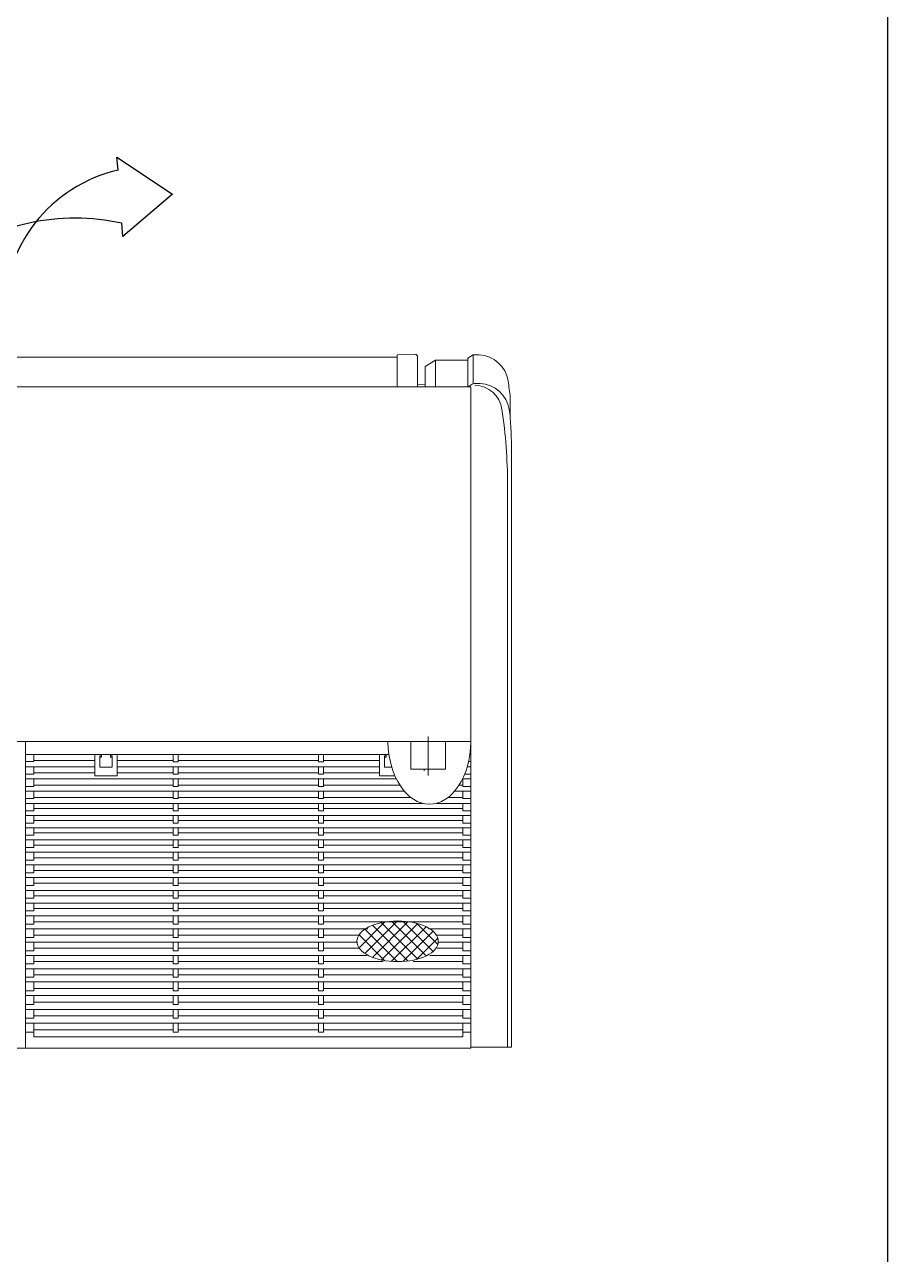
# Model space of a CAD drawing. Header units: inches. Extents: x -172 to 397, y -177 to 127.
# Drawn here: x 316.225 to 318.38, y 71.912 to 74.982 of the extents above; entities that cross this region are included whole.
import ezdxf

# ---------------------------------------------------------------- set-up
doc = ezdxf.new("R2010")
doc.units = ezdxf.units.IN
doc.header["$MEASUREMENT"] = 0
doc.linetypes.add('DIVIDE', pattern=[15, 7.5, -1.5, 1.5, -1.5, 1.5, -1.5])
for name, color, linetype in [('-EE-TEXT', 90, 'Continuous'), ('AC-FCU VRV', 100, 'Continuous'), ('AC-Sky Air R410A', 70, 'Continuous')]:
    doc.layers.add(name, color=color, linetype=linetype)
doc.layers.add('AC-VRV', color=30, linetype='Continuous', lineweight=0)

# ---------------------------------------------------------------- blocks, each defined once
blk = doc.blocks.new('A$C552A196F')
at = {"layer": 'AC-FCU VRV', "color": 4}
for p, q in [((0.1848, 0.1433), (0.1659, 0.1924)), ((0.5492, 0.1433), (0.5682, 0.1924)), ((0.2239, 0.1382), (0.1848, 0.1433)), ((0.5102, 0.1382), (0.5492, 0.1433)), ((0, 0.0716), (0.0488, 0.1134)), ((0.0488, 0.1134), (0.0497, 0.1002)), ((0.6852, 0.1134), (0.6843, 0.1002)), ((0.7341, 0.0716), (0.6852, 0.1134)), ((0.0546, 0.0352), (0, 0.0716)), ((0.6795, 0.0352), (0.7341, 0.0716)), ((0.0533, 0.048), (0.0546, 0.0352)), ((0.2881, 0.0456), (0.3164, 0.0405)), ((0.367, 0), (0.2881, 0.0456)), ((0.446, 0.0456), (0.367, 0)), ((0.4177, 0.0405), (0.446, 0.0456)), ((0.6808, 0.048), (0.6795, 0.0352))]:
    blk.add_line(p, q, dxfattribs=at)
for centre, radius, start, end in [((0.0211, 0.1892), 0.1448, 282.7302, 1.2724), ((0.7129, 0.1892), 0.1448, 178.7276, 257.2698), ((0.3143, 0.098), 0.063, 51.6489, 140.3449), ((0.4198, 0.098), 0.063, 39.6551, 128.3511), ((0.367, 0.1606), 0.0189, 224.0338, 315.9662), ((0.0958, 0.3074), 0.2122, 257.4741, 307.1365), ((0.2884, 0.088), 0.0551, 300.5308, 114.2727), ((0.4457, 0.088), 0.0551, 65.7273, 239.4692), ((0.6383, 0.3074), 0.2122, 232.8635, 282.5259)]:
    blk.add_arc(centre, radius, start, end, dxfattribs=at)
blk = doc.blocks.new('FHNQ ( 18-30 ) MV2S')
at = {"layer": 'AC-VRV', "color": 0}
for p, q in [((1927.7108, 1338.019), (1927.6708, 1338.019)), ((1927.6708, 1337.438), (1927.6708, 1338.019)), ((1927.6748, 1337.4661), (1927.6748, 1338.019)), ((1927.7108, 1338.02), (1927.7108, 1337.719)), ((1927.7108, 1338.02), (1929.0288, 1338.02)), ((1928.1488, 1337.719), (1928.1488, 1338.02)), ((1927.7108, 1337.7187), (1929.0288, 1337.719)), ((1927.7108, 1337.7187), (1927.7108, 1337.3699)), ((1927.6721, 1337.4004), (1927.6721, 1337.3803)), ((1927.7135, 1337.3699), (1927.7087, 1337.3666)), ((1927.7108, 1337.3699), (1929.0288, 1337.3699)), ((1927.7137, 1337.342), (1927.7137, 1337.3699)), ((1927.7458, 1337.3438), (1927.7458, 1337.3699)), ((1927.7558, 1337.3699), (1927.7558, 1337.3499)), ((1927.7633, 1337.3402), (1927.7633, 1337.3699)), ((1927.7833, 1337.3388), (1927.7833, 1337.3699)), ((1927.7077, 1337.3666), (1927.7019, 1337.3668)), ((1927.7087, 1337.3385), (1927.7087, 1337.3666)), ((1927.7558, 1337.368), (1927.7633, 1337.3679)), ((1927.7458, 1337.3438), (1927.7558, 1337.3499)), ((1927.7087, 1337.3385), (1927.7029, 1337.3387)), ((1927.7137, 1337.342), (1927.7087, 1337.3385)), ((1927.7458, 1337.3438), (1927.7137, 1337.3438)), ((1927.7653, 1337.3382), (1927.7833, 1337.3385)), ((1928.9563, 1337.341), (1927.7833, 1337.341))]:
    blk.add_line(p, q, dxfattribs=at)
at = {"layer": 'AC-VRV', "color": 8, "linetype": 'Continuous'}
for p, q in [((1927.7188, 1338.0043), (1927.7108, 1338.0043)), ((1927.7188, 1338.0089), (1927.7188, 1337.9955)), ((1927.7188, 1337.9908), (1927.7108, 1337.9908)), ((1927.7188, 1337.9908), (1927.7188, 1337.982)), ((1927.7188, 1337.9773), (1927.7108, 1337.9773)), ((1927.7188, 1337.9773), (1927.7188, 1337.9685)), ((1927.7188, 1337.9638), (1927.7108, 1337.9638)), ((1927.7188, 1337.9638), (1927.7188, 1337.955)), ((1927.7188, 1337.9503), (1927.7108, 1337.9503)), ((1927.7188, 1337.9503), (1927.7188, 1337.942)), ((1927.7188, 1337.9373), (1927.7108, 1337.9373)), ((1927.7188, 1337.9373), (1927.7188, 1337.929)), ((1927.7188, 1337.9243), (1927.7108, 1337.9243)), ((1927.7188, 1337.9243), (1927.7188, 1337.916)), ((1927.7188, 1337.9113), (1927.7108, 1337.9113)), ((1927.7188, 1337.9113), (1927.7188, 1337.903)), ((1927.7188, 1337.8983), (1927.7108, 1337.8983)), ((1927.7188, 1337.8983), (1927.7188, 1337.89)), ((1927.7188, 1337.8853), (1927.7108, 1337.8853)), ((1927.7188, 1337.8853), (1927.7188, 1337.8775)), ((1927.7188, 1337.8728), (1927.7108, 1337.8728)), ((1927.7188, 1337.8728), (1927.7188, 1337.865)), ((1927.7188, 1337.8603), (1927.7108, 1337.8603)), ((1927.7188, 1337.8603), (1927.7188, 1337.8525)), ((1927.7188, 1337.8478), (1927.7108, 1337.8478)), ((1927.7188, 1337.8478), (1927.7188, 1337.84)), ((1927.7188, 1337.8353), (1927.7108, 1337.8353)), ((1927.7188, 1337.8353), (1927.7188, 1337.8275)), ((1927.7188, 1337.8228), (1927.7108, 1337.8228)), ((1927.7188, 1337.8228), (1927.7188, 1337.8155)), ((1927.7188, 1337.8108), (1927.7108, 1337.8108)), ((1927.7188, 1337.8108), (1927.7188, 1337.8035)), ((1927.7188, 1337.7988), (1927.7108, 1337.7988)), ((1927.7188, 1337.7988), (1927.7188, 1337.7915)), ((1927.7188, 1337.7868), (1927.7108, 1337.7868)), ((1927.7188, 1337.7868), (1927.7188, 1337.7795)), ((1927.7188, 1337.7748), (1927.7108, 1337.7748)), ((1927.7188, 1337.7748), (1927.7188, 1337.7675)), ((1927.7188, 1337.7628), (1927.7108, 1337.7628)), ((1927.7188, 1337.7628), (1927.7188, 1337.7555)), ((1927.719, 1337.7555), (1927.7108, 1337.7555)), ((1927.7169, 1337.7507), (1927.7108, 1337.7507)), ((1927.7144, 1337.7435), (1927.7108, 1337.7435)), ((1927.7131, 1337.7385), (1927.7108, 1337.7385)), ((1927.7118, 1337.7315), (1927.7108, 1337.7315))]:
    blk.add_line(p, q, dxfattribs=at)
at = {"layer": 'AC-VRV', "color": 8, "linetype": 'Continuous', "lineweight": 0}
for p, q in [((1928.1408, 1338.0089), (1927.7188, 1338.0089)), ((1927.8558, 1338.002), (1927.7188, 1338.002)), ((1927.8558, 1338.0043), (1927.8558, 1337.9955)), ((1927.8608, 1338.0043), (1927.8558, 1338.0043)), ((1927.8608, 1338.0043), (1927.8608, 1337.9955)), ((1927.8608, 1338.002), (1927.9988, 1338.002)), ((1928.0038, 1338.0043), (1927.9988, 1338.0043)), ((1927.9988, 1338.0043), (1927.9988, 1337.9955)), ((1928.0038, 1338.0043), (1928.0038, 1337.9955)), ((1928.0038, 1338.002), (1928.1408, 1338.002)), ((1928.1408, 1338.0089), (1928.1408, 1337.9955)), ((1928.1488, 1338.0043), (1928.1408, 1338.0043)), ((1928.1488, 1337.9955), (1927.7108, 1337.9955)), ((1927.8558, 1337.9885), (1927.7188, 1337.9885)), ((1927.8558, 1337.9908), (1927.8558, 1337.982)), ((1927.8608, 1337.9908), (1927.8558, 1337.9908)), ((1927.8608, 1337.9908), (1927.8608, 1337.982)), ((1927.9988, 1337.9885), (1927.8608, 1337.9885)), ((1927.9988, 1337.9908), (1927.9988, 1337.982)), ((1928.0038, 1337.9908), (1927.9988, 1337.9908)), ((1928.0038, 1337.9908), (1928.0038, 1337.982)), ((1928.1408, 1337.9885), (1928.0038, 1337.9885)), ((1928.1408, 1337.9908), (1928.1488, 1337.9908)), ((1928.1408, 1337.9908), (1928.1408, 1337.982)), ((1928.1488, 1337.982), (1927.7108, 1337.982)), ((1927.8558, 1337.975), (1927.7188, 1337.975)), ((1927.8608, 1337.9773), (1927.8558, 1337.9773)), ((1927.8558, 1337.9773), (1927.8558, 1337.9685)), ((1927.8608, 1337.9773), (1927.8608, 1337.9685)), ((1927.9988, 1337.975), (1927.8608, 1337.975)), ((1927.9988, 1337.9773), (1927.9988, 1337.9685)), ((1928.0038, 1337.9773), (1927.9988, 1337.9773)), ((1928.0038, 1337.9773), (1928.0038, 1337.9685)), ((1928.1408, 1337.975), (1928.0038, 1337.975)), ((1928.1408, 1337.9773), (1928.1488, 1337.9773)), ((1928.1408, 1337.9773), (1928.1408, 1337.9685)), ((1928.1488, 1337.9685), (1927.7108, 1337.9685)), ((1927.8558, 1337.9615), (1927.7188, 1337.9615)), ((1927.8558, 1337.9638), (1927.8558, 1337.955)), ((1927.8608, 1337.9638), (1927.8558, 1337.9638)), ((1927.8608, 1337.9638), (1927.8608, 1337.955)), ((1927.9988, 1337.9615), (1927.8608, 1337.9615)), ((1927.9988, 1337.9638), (1927.9988, 1337.955)), ((1928.0038, 1337.9638), (1927.9988, 1337.9638)), ((1928.0038, 1337.9638), (1928.0038, 1337.955)), ((1928.1408, 1337.9615), (1928.0038, 1337.9615)), ((1928.1408, 1337.9638), (1928.1408, 1337.955)), ((1928.1408, 1337.9638), (1928.1488, 1337.9638)), ((1928.1488, 1337.955), (1927.7108, 1337.955)), ((1927.8608, 1337.9503), (1927.8558, 1337.9503)), ((1927.8558, 1337.9503), (1927.8558, 1337.942)), ((1927.8608, 1337.9503), (1927.8608, 1337.942)), ((1928.0038, 1337.9503), (1927.9988, 1337.9503)), ((1927.9988, 1337.9503), (1927.9988, 1337.942)), ((1928.0038, 1337.9503), (1928.0038, 1337.942)), ((1928.1408, 1337.9503), (1928.1488, 1337.9503)), ((1928.1408, 1337.9503), (1928.1408, 1337.942)), ((1928.1488, 1337.942), (1927.7108, 1337.942)), ((1927.8558, 1337.948), (1927.7188, 1337.948)), ((1927.8558, 1337.9373), (1927.8558, 1337.929)), ((1927.8608, 1337.9373), (1927.8558, 1337.9373)), ((1927.9988, 1337.948), (1927.8608, 1337.948)), ((1927.8608, 1337.9373), (1927.8608, 1337.929)), ((1927.9988, 1337.9373), (1927.9988, 1337.929)), ((1928.0038, 1337.9373), (1927.9988, 1337.9373)), ((1928.1408, 1337.948), (1928.0038, 1337.948)), ((1928.0038, 1337.9373), (1928.0038, 1337.929)), ((1928.1408, 1337.9373), (1928.1408, 1337.929)), ((1928.1408, 1337.9373), (1928.1488, 1337.9373)), ((1927.7513, 1337.929), (1927.7108, 1337.929)), ((1927.7677, 1337.935), (1927.7188, 1337.935)), ((1927.7434, 1337.9119), (1927.7645, 1337.933)), ((1927.7777, 1337.9349), (1927.7482, 1337.9054)), ((1927.755, 1337.9009), (1927.7891, 1337.9349)), ((1927.789, 1337.8954), (1927.755, 1337.9294)), ((1927.799, 1337.9335), (1927.7631, 1337.8977)), ((1927.7631, 1337.9326), (1927.799, 1337.8967)), ((1927.8077, 1337.8993), (1927.7724, 1337.9346)), ((1927.7724, 1337.8957), (1927.8077, 1337.931)), ((1927.8151, 1337.927), (1927.783, 1337.895)), ((1927.7831, 1337.9352), (1927.8152, 1337.9031)), ((1927.8208, 1337.9088), (1927.7954, 1337.9342)), ((1927.8558, 1337.935), (1927.7971, 1337.935)), ((1928.1488, 1337.929), (1927.8135, 1337.929)), ((1927.9988, 1337.935), (1927.8608, 1337.935)), ((1928.1408, 1337.935), (1928.0038, 1337.935)), ((1927.7424, 1337.916), (1927.7108, 1337.916)), ((1927.744, 1337.922), (1927.7188, 1337.922)), ((1927.7645, 1337.8972), (1927.7435, 1337.9183)), ((1927.7482, 1337.9249), (1927.7777, 1337.8953)), ((1927.7954, 1337.896), (1927.8208, 1337.9214)), ((1927.8558, 1337.922), (1927.8208, 1337.922)), ((1928.1488, 1337.916), (1927.8224, 1337.916)), ((1927.8558, 1337.9243), (1927.8558, 1337.916)), ((1927.8608, 1337.9243), (1927.8558, 1337.9243)), ((1927.8608, 1337.9243), (1927.8608, 1337.916)), ((1927.9988, 1337.922), (1927.8608, 1337.922)), ((1927.9988, 1337.9243), (1927.9988, 1337.916)), ((1928.0038, 1337.9243), (1927.9988, 1337.9243)), ((1928.0038, 1337.9243), (1928.0038, 1337.916)), ((1928.1408, 1337.922), (1928.0038, 1337.922)), ((1928.1408, 1337.9243), (1928.1488, 1337.9243)), ((1928.1408, 1337.9243), (1928.1408, 1337.916)), ((1927.7527, 1337.903), (1927.7108, 1337.903)), ((1927.7452, 1337.909), (1927.7188, 1337.909)), ((1928.1488, 1337.903), (1927.8121, 1337.903)), ((1927.8558, 1337.909), (1927.8196, 1337.909)), ((1927.8558, 1337.9113), (1927.8558, 1337.903)), ((1927.8608, 1337.9113), (1927.8558, 1337.9113)), ((1927.8608, 1337.9113), (1927.8608, 1337.903)), ((1927.9988, 1337.909), (1927.8608, 1337.909)), ((1928.0038, 1337.9113), (1927.9988, 1337.9113)), ((1927.9988, 1337.9113), (1927.9988, 1337.903)), ((1928.0038, 1337.9113), (1928.0038, 1337.903)), ((1928.1408, 1337.909), (1928.0038, 1337.909)), ((1928.1408, 1337.9113), (1928.1488, 1337.9113)), ((1928.1408, 1337.9113), (1928.1408, 1337.903)), ((1928.1488, 1337.89), (1927.7108, 1337.89)), ((1927.8558, 1337.896), (1927.7188, 1337.896)), ((1927.8608, 1337.8983), (1927.8558, 1337.8983)), ((1927.8558, 1337.8983), (1927.8558, 1337.89)), ((1927.8608, 1337.8983), (1927.8608, 1337.89)), ((1927.9988, 1337.896), (1927.8608, 1337.896)), ((1928.0038, 1337.8983), (1927.9988, 1337.8983)), ((1927.9988, 1337.8983), (1927.9988, 1337.89)), ((1928.0038, 1337.8983), (1928.0038, 1337.89)), ((1928.1408, 1337.896), (1928.0038, 1337.896)), ((1928.1408, 1337.8983), (1928.1408, 1337.89)), ((1928.1408, 1337.8983), (1928.1488, 1337.8983)), ((1928.1488, 1337.8775), (1927.7108, 1337.8775)), ((1927.8558, 1337.883), (1927.7188, 1337.883)), ((1927.8608, 1337.8853), (1927.8558, 1337.8853)), ((1927.8558, 1337.8853), (1927.8558, 1337.8775)), ((1927.8608, 1337.8853), (1927.8608, 1337.8775)), ((1927.9988, 1337.883), (1927.8608, 1337.883)), ((1928.0038, 1337.8853), (1927.9988, 1337.8853)), ((1927.9988, 1337.8853), (1927.9988, 1337.8775)), ((1928.0038, 1337.8853), (1928.0038, 1337.8775)), ((1928.1408, 1337.883), (1928.0038, 1337.883)), ((1928.1408, 1337.8853), (1928.1488, 1337.8853)), ((1928.1408, 1337.8853), (1928.1408, 1337.8775)), ((1928.1488, 1337.865), (1927.7108, 1337.865)), ((1927.8558, 1337.8705), (1927.7188, 1337.8705)), ((1927.8558, 1337.8728), (1927.8558, 1337.865)), ((1927.8608, 1337.8728), (1927.8558, 1337.8728)), ((1927.8608, 1337.8728), (1927.8608, 1337.865)), ((1927.9988, 1337.8705), (1927.8608, 1337.8705)), ((1927.9988, 1337.8728), (1927.9988, 1337.865)), ((1928.0038, 1337.8728), (1927.9988, 1337.8728)), ((1928.0038, 1337.8728), (1928.0038, 1337.865)), ((1928.1408, 1337.8705), (1928.0038, 1337.8705)), ((1928.1408, 1337.8728), (1928.1408, 1337.865)), ((1928.1408, 1337.8728), (1928.1488, 1337.8728)), ((1928.1488, 1337.8525), (1927.7108, 1337.8525)), ((1927.8558, 1337.858), (1927.7188, 1337.858)), ((1927.8608, 1337.8603), (1927.8558, 1337.8603)), ((1927.8558, 1337.8603), (1927.8558, 1337.8525)), ((1927.8608, 1337.8603), (1927.8608, 1337.8525)), ((1927.9988, 1337.858), (1927.8608, 1337.858)), ((1927.9988, 1337.8603), (1927.9988, 1337.8525)), ((1928.0038, 1337.8603), (1927.9988, 1337.8603)), ((1928.0038, 1337.8603), (1928.0038, 1337.8525)), ((1928.1408, 1337.858), (1928.0038, 1337.858)), ((1928.1408, 1337.8603), (1928.1488, 1337.8603)), ((1928.1408, 1337.8603), (1928.1408, 1337.8525)), ((1927.8558, 1337.8455), (1927.7188, 1337.8455)), ((1927.8558, 1337.8478), (1927.8558, 1337.84)), ((1927.8608, 1337.8478), (1927.8558, 1337.8478)), ((1927.8608, 1337.8478), (1927.8608, 1337.84)), ((1927.9988, 1337.8455), (1927.8608, 1337.8455)), ((1928.0038, 1337.8478), (1927.9988, 1337.8478)), ((1927.9988, 1337.8478), (1927.9988, 1337.84)), ((1928.0038, 1337.8478), (1928.0038, 1337.84)), ((1928.1408, 1337.8455), (1928.0038, 1337.8455)), ((1928.1408, 1337.8478), (1928.1408, 1337.84)), ((1928.1408, 1337.8478), (1928.1488, 1337.8478)), ((1928.1488, 1337.84), (1927.7108, 1337.84)), ((1927.8558, 1337.833), (1927.7188, 1337.833)), ((1927.8608, 1337.8353), (1927.8558, 1337.8353)), ((1927.8558, 1337.8353), (1927.8558, 1337.8275)), ((1927.8608, 1337.8353), (1927.8608, 1337.8275)), ((1927.9988, 1337.833), (1927.8608, 1337.833)), ((1927.9988, 1337.8353), (1927.9988, 1337.8275)), ((1928.0038, 1337.8353), (1927.9988, 1337.8353)), ((1928.0038, 1337.8353), (1928.0038, 1337.8275)), ((1928.1408, 1337.833), (1928.0038, 1337.833)), ((1928.1408, 1337.8353), (1928.1408, 1337.8275)), ((1928.1408, 1337.8353), (1928.1488, 1337.8353)), ((1928.1488, 1337.8275), (1927.7108, 1337.8275)), ((1927.8558, 1337.8205), (1927.7188, 1337.8205)), ((1927.8608, 1337.8228), (1927.8558, 1337.8228)), ((1927.8558, 1337.8228), (1927.8558, 1337.8155)), ((1927.8608, 1337.8228), (1927.8608, 1337.8155)), ((1927.9988, 1337.8205), (1927.8608, 1337.8205)), ((1928.0038, 1337.8228), (1927.9988, 1337.8228)), ((1927.9988, 1337.8228), (1927.9988, 1337.8155)), ((1928.0038, 1337.8228), (1928.0038, 1337.8155)), ((1928.1408, 1337.8205), (1928.0038, 1337.8205)), ((1928.1408, 1337.8228), (1928.1488, 1337.8228)), ((1928.1408, 1337.8228), (1928.1408, 1337.8155)), ((1928.1488, 1337.8155), (1927.7108, 1337.8155)), ((1927.8558, 1337.8085), (1927.7188, 1337.8085)), ((1927.8608, 1337.8108), (1927.8558, 1337.8108)), ((1927.8558, 1337.8108), (1927.8558, 1337.8035)), ((1927.8608, 1337.8108), (1927.8608, 1337.8035)), ((1927.9988, 1337.8085), (1927.8608, 1337.8085)), ((1927.9988, 1337.8108), (1927.9988, 1337.8035)), ((1928.0038, 1337.8108), (1927.9988, 1337.8108)), ((1928.0038, 1337.8108), (1928.0038, 1337.8035)), ((1928.1408, 1337.8085), (1928.0038, 1337.8085)), ((1928.1408, 1337.8108), (1928.1408, 1337.8035)), ((1928.1408, 1337.8108), (1928.1488, 1337.8108)), ((1928.1488, 1337.8035), (1927.7108, 1337.8035)), ((1927.8558, 1337.7965), (1927.7188, 1337.7965)), ((1927.8558, 1337.7988), (1927.8558, 1337.7915)), ((1927.8608, 1337.7988), (1927.8558, 1337.7988)), ((1927.8608, 1337.7988), (1927.8608, 1337.7915)), ((1927.9988, 1337.7965), (1927.8608, 1337.7965)), ((1928.0038, 1337.7988), (1927.9988, 1337.7988)), ((1927.9988, 1337.7988), (1927.9988, 1337.7915)), ((1928.0038, 1337.7988), (1928.0038, 1337.7915)), ((1928.1408, 1337.7965), (1928.0038, 1337.7965)), ((1928.1408, 1337.7988), (1928.1488, 1337.7988)), ((1928.1408, 1337.7988), (1928.1408, 1337.7915)), ((1928.1488, 1337.7915), (1927.7108, 1337.7915)), ((1927.8558, 1337.7845), (1927.7188, 1337.7845)), ((1927.8608, 1337.7868), (1927.8558, 1337.7868)), ((1927.8558, 1337.7868), (1927.8558, 1337.7795)), ((1927.8608, 1337.7868), (1927.8608, 1337.7795)), ((1927.9988, 1337.7845), (1927.8608, 1337.7845)), ((1928.0038, 1337.7868), (1927.9988, 1337.7868)), ((1927.9988, 1337.7868), (1927.9988, 1337.7795)), ((1928.0038, 1337.7868), (1928.0038, 1337.7795)), ((1928.1408, 1337.7845), (1928.0038, 1337.7845)), ((1928.1408, 1337.7868), (1928.1408, 1337.7795)), ((1928.1408, 1337.7868), (1928.1488, 1337.7868)), ((1927.7448, 1337.7795), (1927.7108, 1337.7795)), ((1927.7332, 1337.7736), (1927.7188, 1337.7736)), ((1928.1488, 1337.7795), (1927.7584, 1337.7795)), ((1927.8558, 1337.7736), (1927.77, 1337.7736)), ((1927.8558, 1337.7748), (1927.8558, 1337.7675)), ((1927.8608, 1337.7748), (1927.8558, 1337.7748)), ((1927.8608, 1337.7748), (1927.8608, 1337.7675)), ((1927.9988, 1337.7736), (1927.8608, 1337.7736)), ((1927.9988, 1337.7748), (1927.9988, 1337.7675)), ((1928.0038, 1337.7748), (1927.9988, 1337.7748)), ((1928.0038, 1337.7748), (1928.0038, 1337.7675)), ((1928.1408, 1337.7736), (1928.0038, 1337.7736)), ((1928.1488, 1337.7748), (1928.1408, 1337.7748)), ((1928.1408, 1337.7748), (1928.1408, 1337.7675)), ((1927.7268, 1337.7675), (1927.7108, 1337.7675)), ((1927.7225, 1337.7616), (1927.7188, 1337.7616)), ((1928.1488, 1337.7675), (1927.7764, 1337.7675)), ((1927.8558, 1337.7616), (1927.7807, 1337.7616)), ((1927.8558, 1337.7628), (1927.8558, 1337.7555)), ((1927.8608, 1337.7628), (1927.8558, 1337.7628)), ((1927.8608, 1337.7628), (1927.8608, 1337.7555)), ((1927.9988, 1337.7616), (1927.8608, 1337.7616)), ((1928.0038, 1337.7628), (1927.9988, 1337.7628)), ((1927.9988, 1337.7628), (1927.9988, 1337.7555)), ((1928.0038, 1337.7628), (1928.0038, 1337.7555)), ((1928.1408, 1337.7616), (1928.0038, 1337.7616)), ((1928.1488, 1337.7628), (1928.1408, 1337.7628)), ((1928.1408, 1337.7628), (1928.1408, 1337.7555)), ((1927.7698, 1337.746), (1927.7358, 1337.746)), ((1927.7358, 1337.746), (1927.7358, 1337.719)), ((1927.7568, 1337.746), (1927.7568, 1337.7475)), ((1927.7698, 1337.746), (1927.7698, 1337.719)), ((1928.1488, 1337.7555), (1927.7842, 1337.7555)), ((1927.7856, 1337.7525), (1927.8008, 1337.7525)), ((1927.7887, 1337.744), (1927.7958, 1337.744)), ((1927.7958, 1337.744), (1927.7958, 1337.7328)), ((1927.8008, 1337.7525), (1927.8008, 1337.7315)), ((1927.8558, 1337.7496), (1927.8008, 1337.7496)), ((1927.8558, 1337.7508), (1927.8558, 1337.7435)), ((1927.8608, 1337.7508), (1927.8558, 1337.7508)), ((1927.8608, 1337.7508), (1927.8608, 1337.7435)), ((1927.9988, 1337.7496), (1927.8608, 1337.7496)), ((1928.0038, 1337.7508), (1927.9988, 1337.7508)), ((1927.9988, 1337.7508), (1927.9988, 1337.7435)), ((1928.0038, 1337.7508), (1928.0038, 1337.7435)), ((1928.0588, 1337.7496), (1928.0038, 1337.7496)), ((1928.0588, 1337.7525), (1928.0588, 1337.7315)), ((1928.0808, 1337.7525), (1928.0588, 1337.7525)), ((1928.0758, 1337.744), (1928.0638, 1337.744)), ((1928.0638, 1337.744), (1928.0638, 1337.7328)), ((1928.0758, 1337.744), (1928.0758, 1337.7328)), ((1928.0808, 1337.7525), (1928.0808, 1337.7315)), ((1928.1408, 1337.7496), (1928.0808, 1337.7496)), ((1928.1408, 1337.7507), (1928.1408, 1337.7435)), ((1928.1488, 1337.7507), (1928.1408, 1337.7507)), ((1927.7943, 1337.734), (1927.7958, 1337.734)), ((1927.7943, 1337.7315), (1927.7943, 1337.734)), ((1927.7958, 1337.7328), (1927.7943, 1337.7328)), ((1928.0588, 1337.7435), (1927.8008, 1337.7435)), ((1927.8558, 1337.7375), (1927.8008, 1337.7375)), ((1927.8608, 1337.7388), (1927.8558, 1337.7388)), ((1927.8558, 1337.7388), (1927.8558, 1337.7315)), ((1927.8608, 1337.7388), (1927.8608, 1337.7315)), ((1927.9988, 1337.7375), (1927.8608, 1337.7375)), ((1927.9988, 1337.7388), (1927.9988, 1337.7315)), ((1928.0038, 1337.7388), (1927.9988, 1337.7388)), ((1928.0038, 1337.7388), (1928.0038, 1337.7315)), ((1928.0588, 1337.7375), (1928.0038, 1337.7375)), ((1928.0653, 1337.734), (1928.0638, 1337.734)), ((1928.0638, 1337.7328), (1928.0653, 1337.7328)), ((1928.0653, 1337.7315), (1928.0653, 1337.734)), ((1928.0758, 1337.734), (1928.0743, 1337.734)), ((1928.0743, 1337.734), (1928.0743, 1337.7315)), ((1928.0743, 1337.7328), (1928.0758, 1337.7328)), ((1928.1488, 1337.7435), (1928.0808, 1337.7435)), ((1928.1408, 1337.7375), (1928.0808, 1337.7375)), ((1928.1408, 1337.7385), (1928.1408, 1337.7315)), ((1928.1488, 1337.7385), (1928.1408, 1337.7385)), ((1928.1488, 1337.7315), (1927.7914, 1337.7315))]:
    blk.add_line(p, q, dxfattribs=at)
at = {"layer": 'AC-VRV', "color": 8, "linetype": 'DIVIDE', "lineweight": 0}
blk.add_line((1927.7528, 1337.7138), (1927.7528, 1337.752), dxfattribs=at)
at = {"layer": 'AC-VRV', "color": 0}
for centre, radius, start, end in [((1928.1748, 1337.4661), 0.5, 180, 188.5108), ((1928.2341, 1337.4391), 0.5633, 180.1174, 183.9379), ((1928.1677, 1337.4666), 0.5, 187.6038, 188.5424), ((1927.7029, 1337.3968), 0.03, 188.5424, 268), ((1927.708, 1337.3963), 0.028, 188.5108, 268), ((1928.1687, 1337.4385), 0.5, 186.6823, 188.5424), ((1927.7039, 1337.3687), 0.03, 188.5424, 268), ((1927.7653, 1337.3402), 0.002, 180, 271)]:
    blk.add_arc(centre, radius, start, end, dxfattribs=at)
at = {"layer": 'AC-VRV', "color": 8, "linetype": 'Continuous', "lineweight": 0, "extrusion": (0, 0, -1)}
blk.add_ellipse((1927.7829, 1337.9151), major_axis=(0.04, 0), ratio=0.5, dxfattribs=at)
blk.add_ellipse((1927.7516, 1337.7179), major_axis=(0, -0.0624), ratio=0.653846, start_param=1.587393, end_param=4.69579, dxfattribs=at)
at = {"layer": 'AC-Sky Air R410A'}
blk.add_blockref('A$C552A196F', (1928.0044, 1337.109), dxfattribs=at)
blk = doc.blocks.new('*U248')
at = {"layer": 'AC-Sky Air R410A', "color": 0}
blk.add_blockref('FHNQ ( 18-30 ) MV2S', (-37.143, -39.3157), dxfattribs=at)

msp = doc.modelspace()

# ---------------------------------------------------------------- linework, layer by layer
at = {"layer": '-EE-TEXT', "color": 50}
msp.add_line((318.3799, 82.4505), (318.3799, 62.7018), dxfattribs=at)

# ---------------------------------------------------------------- block references
at = {"layer": 'AC-Sky Air R410A', "color": 4, "xscale": 2.539361761652514, "yscale": 2.539361761652514, "zscale": 2.539361761652514, "rotation": 180}
msp.add_blockref('*U248', (5118.1752, 3370.3069), dxfattribs=at)

doc.saveas('drawing.dxf')
